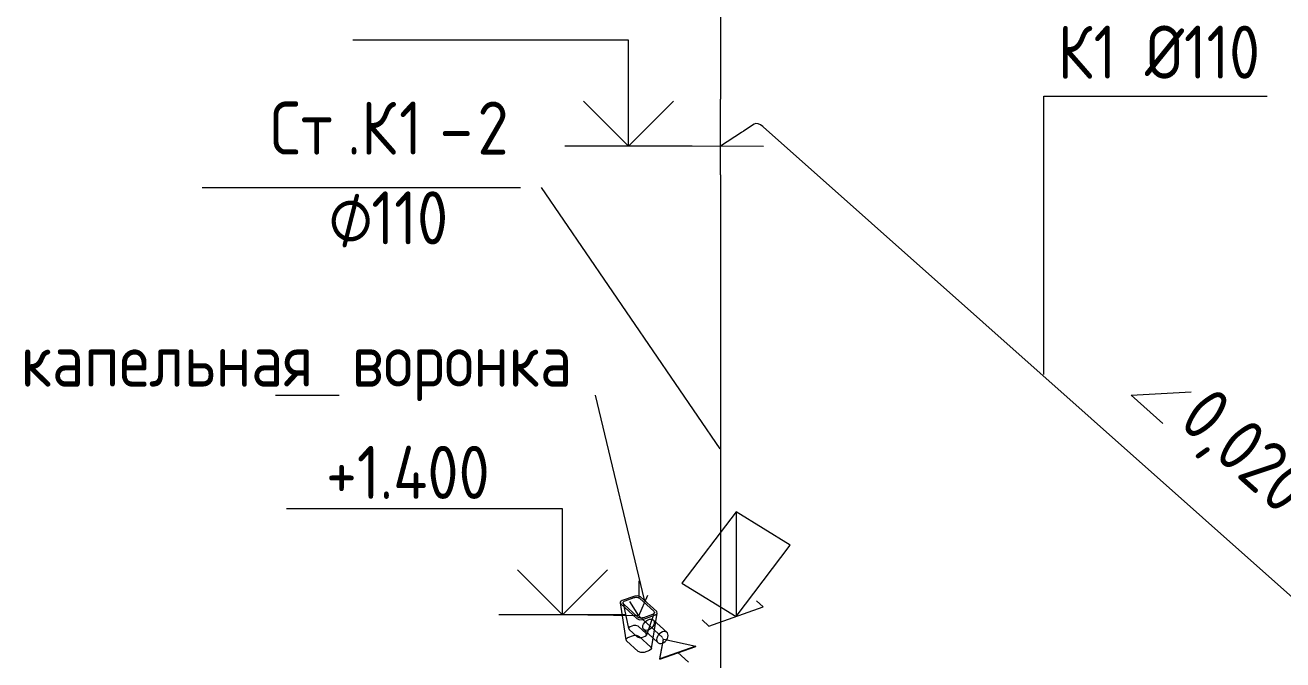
# Model space of a CAD drawing. Header units: millimetres. Extents: x 56023 to 81647, y 35036 to 59756.
# Drawn here: x 56261 to 59224, y 47095 to 48591 of the extents above; entities that cross this region are included whole.
import ezdxf

# ---------------------------------------------------------------- set-up
doc = ezdxf.new("R2010")
doc.units = ezdxf.units.MM
for name, color, linetype, lineweight in [('Высотные отметки', 7, 'Continuous', 9), ('Марки сантехнических приборов', 7, 'Continuous', 20), ('Марки труб', 7, 'Continuous', 20), ('Сантехнические приборы', 7, 'Continuous', 20), ('Соединительные детали трубопроводов', 7, 'Continuous', 20), ('Типовые аннотации', 7, 'Continuous', 20), ('Трубы', 7, 'Continuous', 20)]:
    doc.layers.add(name, color=color, linetype=linetype, lineweight=lineweight)
doc.styles.add('GOST Common', font='GOST Common.ttf', dxfattribs={"width": 0.9, "height": 125})
doc.styles.add('GOST Common_1', font='GOST Common.ttf', dxfattribs={"width": 0.9, "height": 125})
doc.styles.add('ISOCPEUR', font='isocpeur.ttf', dxfattribs={"width": 0.85, "height": 125})

# ---------------------------------------------------------------- blocks, each defined once
blk = doc.blocks.new('VK__SAN__Смеситель двухрукояточный с аэратором настенный_ГОСТ_R21 - Для душа-2723659-О_Схема систем К1_К2_ АБК')
at = {"layer": 'Сантехнические приборы', "lineweight": 9}
for p, q in [((57936, 47444), (57808.5, 47275.8)), ((57936, 47444), (57936, 47197.5)), ((58063.5, 47365.8), (57936, 47444)), ((57936, 47197.5), (58063.5, 47365.8)), ((57808.5, 47275.8), (57936, 47197.5)), ((57872.2, 47175), (57999.8, 47220)), ((57999.8, 47220), (57984, 47234.6)), ((57872.2, 47175), (57856.4, 47189.6))]:
    blk.add_line(p, q, dxfattribs=at)
blk = doc.blocks.new('VK__SAN__HL21_Воронка капельная_HL_R21 - DN32-4023126-О_Схема систем К1_К2_ АБК')
at = {"layer": 'Сантехнические приборы', "color": 24, "lineweight": 9, "true_color": 0xa52900}
for p, q in [((57706.8, 47281.4), (57706.8, 47240.3)), ((57706.8, 47199.3), (57728, 47247.8)), ((57706.8, 47199.3), (57685.5, 47232.8)), ((57706.8, 47199.3), (57706.8, 47198.4)), ((57706.8, 47199.3), (57762.6, 47147.9))]:
    blk.add_line(p, q, dxfattribs=at)
at = {"layer": 'Сантехнические приборы', "color": 24, "true_color": 0xa52900}
for p, q in [((57697.4, 47245.7), (57667.7, 47235.2)), ((57674.6, 47234.3), (57695.8, 47241.8)), ((57709.6, 47239.9), (57742.2, 47209.9)), ((57749.1, 47209), (57711.2, 47243.9)), ((57663, 47229.8), (57676.7, 47142.6)), ((57664.4, 47227.4), (57702.3, 47192.5)), ((57669.9, 47228.7), (57682.9, 47168.9)), ((57704, 47196.4), (57671.3, 47226.4)), ((57716.1, 47190.6), (57745.9, 47201.1)), ((57739, 47202), (57717.7, 47194.5)), ((57743.5, 47205.8), (57725.3, 47153.8)), ((57736.8, 47121.8), (57750.5, 47205.4)), ((57773.4, 47159.6), (57741.1, 47189.3)), ((57681.4, 47147.9), (57694.2, 47152.4)), ((57684, 47167.1), (57703, 47149.6)), ((57694.3, 47176.1), (57686.6, 47173.4)), ((57724.2, 47157.1), (57705.3, 47174.6)), ((57708, 47150.6), (57735.3, 47125.4)), ((57714, 47148.2), (57721.6, 47150.9)), ((57718.5, 47166.7), (57751.7, 47136.1)), ((57705.6, 47114.9), (57678.2, 47140.1)), ((57732.1, 47117.5), (57719.3, 47113))]:
    blk.add_line(p, q, dxfattribs=at)
for points in [[(57695.8, 47241.8, 0), (57697.8, 47242.3, 0), (57700, 47242.6, 0), (57702.3, 47242.6, 0), (57704.4, 47242.3, 0), (57706.5, 47241.7, 0), (57708.2, 47240.9, 0), (57709.6, 47239.9, 0)], [(57711.2, 47243.9, 0), (57705, 47246.4, 0), (57697.4, 47245.7, 0)], [(57667.7, 47235.2, 0), (57663.2, 47231.7, 0), (57664.4, 47227.4, 0)], [(57671.3, 47226.4, 0), (57670.4, 47227.6, 0), (57669.9, 47228.8, 0), (57669.9, 47230.1, 0), (57670.4, 47231.4, 0), (57671.4, 47232.5, 0), (57672.8, 47233.5, 0), (57674.6, 47234.3, 0)], [(57742.2, 47209.9, 0), (57743.2, 47208.7, 0), (57743.7, 47207.5, 0), (57743.6, 47206.2, 0), (57743.1, 47205, 0), (57742.1, 47203.8, 0), (57740.7, 47202.8, 0), (57739, 47202, 0)], [(57745.9, 47201.1, 0), (57750.3, 47204.6, 0), (57749.1, 47209, 0)], [(57702.3, 47192.5, 0), (57708.5, 47189.9, 0), (57716.1, 47190.6, 0)], [(57717.7, 47194.5, 0), (57715.7, 47194, 0), (57713.5, 47193.7, 0), (57711.3, 47193.7, 0), (57709.1, 47194, 0), (57707.1, 47194.6, 0), (57705.3, 47195.4, 0), (57704, 47196.4, 0)], [(57716.7, 47176, 0), (57718, 47179.3, 0), (57720, 47182.5, 0), (57722.6, 47185.4, 0), (57725.7, 47187.9, 0), (57728.9, 47189.7, 0), (57732.3, 47190.9, 0), (57735.5, 47191.3, 0), (57738.3, 47190.9, 0), (57740.7, 47189.8, 0), (57742.3, 47187.9, 0), (57743.3, 47185.4, 0)], [(57742, 47177.5, 0), (57740, 47174.1, 0), (57737.3, 47171, 0), (57734.2, 47168.4, 0), (57730.8, 47166.4, 0), (57727.3, 47165.1, 0), (57723.9, 47164.7, 0), (57721, 47165.2, 0), (57718.6, 47166.6, 0), (57717, 47168.7, 0)], [(57743.4, 47182.8, 0), (57743, 47180.2, 0), (57742, 47177.5, 0)], [(57743.3, 47185.4, 0), (57743.4, 47184.2, 0), (57743.4, 47182.8, 0)], [(57678.2, 47140.1, 0), (57677, 47144.4, 0), (57681.4, 47147.9, 0)], [(57686.6, 47173.4, 0), (57683, 47170.5, 0), (57684, 47167.1, 0)], [(57694.2, 47152.4, 0), (57701.7, 47153.1, 0), (57708, 47150.6, 0)], [(57705.3, 47174.6, 0), (57700.3, 47176.6, 0), (57694.3, 47176.1, 0)], [(57703, 47149.6, 0), (57707.9, 47147.6, 0), (57714, 47148.2, 0)], [(57716.2, 47173.2, 0), (57716.4, 47174.6, 0), (57716.7, 47176, 0)], [(57717, 47168.7, 0), (57716.3, 47170.8, 0), (57716.2, 47173.2, 0)], [(57721.6, 47150.9, 0), (57725.2, 47153.7, 0), (57724.2, 47157.1, 0)], [(57776.2, 47152.7, 0), (57775.7, 47155.9, 0), (57774.3, 47158.6, 0), (57772.2, 47160.6, 0), (57769.4, 47161.7, 0), (57766.1, 47161.8, 0), (57762.6, 47161, 0), (57759, 47159.3, 0), (57755.8, 47156.9, 0), (57752.9, 47153.8, 0), (57750.8, 47150.3, 0), (57749.4, 47146.6, 0), (57749, 47143.1, 0)], [(57749, 47143.1, 0), (57749.4, 47139.8, 0), (57750.8, 47137.1, 0), (57752.9, 47135.2, 0), (57755.8, 47134.1, 0), (57759, 47133.9, 0), (57762.6, 47134.7, 0), (57766.1, 47136.4, 0), (57769.4, 47138.9, 0), (57772.2, 47142, 0), (57774.3, 47145.5, 0), (57775.7, 47149.1, 0), (57776.2, 47152.7, 0)], [(57735.3, 47125.4, 0), (57736.6, 47121.1, 0), (57732.1, 47117.5, 0)], [(57719.3, 47113, 0), (57711.8, 47112.3, 0), (57705.6, 47114.9, 0)]]:
    blk.add_polyline3d(points, dxfattribs=at)
blk = doc.blocks.new('ADSK_ППР_Переход канализационный - Переход канализационный-1678021-О_Схема систем К1_К2_ АБК')
at = {"layer": 'Соединительные детали трубопроводов', "color": 24, "true_color": 0xa52900}
for p, q in [((57756.7, 47097.9), (57765.1, 47143.8)), ((57756.7, 47097.1), (57765.1, 47142.9)), ((57841.7, 47127.9), (57756.7, 47097.9)), ((57756.7, 47097.1), (57841.7, 47127.1)), ((57765.1, 47143.8), (57765.9, 47144.1)), ((57765.1, 47142.9), (57765.1, 47143.8)), ((57765.9, 47143.2), (57765.1, 47142.9)), ((57765.9, 47144.1), (57765.9, 47143.2)), ((57765.9, 47144.1), (57841.7, 47127.9)), ((57841.7, 47127.1), (57765.9, 47143.2)), ((57841.7, 47127.1), (57841.7, 47127.9)), ((57756.7, 47097.9), (57756.7, 47097.1))]:
    blk.add_line(p, q, dxfattribs=at)
blk = doc.blocks.new('ADSK_ППР_Тройник канализационный_Составной - Тройник канализационный-V3-О_Схема систем К1_К2_ АБК')
at = {"layer": 'Соединительные детали трубопроводов', "color": 24, "true_color": 0xa52900}
for p, q in [((57899.5, 48238.1), (57899.5, 48416.4)), ((57899.5, 48306.3), (57949.3, 48338.2))]:
    blk.add_line(p, q, dxfattribs=at)
blk = doc.blocks.new('ADSK_ППР_Отвод канализационный_Составной - Отвод раструбный-3766741-О_Схема систем К1_К2_ АБК')
at = {"layer": 'Соединительные детали трубопроводов', "color": 24, "true_color": 0xa52900}
for p, q in [((57978.5, 48356.9), (57953.7, 48341)), ((57999.4, 48351.5), (58000.3, 48350.8))]:
    blk.add_line(p, q, dxfattribs=at)
blk.add_ellipse((58000.1, 48303.4), major_axis=(-19.3, 54.6), ratio=0.432419, start_param=5.618737, end_param=6.384088, dxfattribs=at)
blk = doc.blocks.new('VK__AP__М_Труба_Имя системы_Внешний Диаметр_R21 - 8-1766268-О_Схема систем К1_К2_ АБК')
at = {"layer": 'Марки труб'}
blk.add_line((66219.7, 45699.3), (66719.7, 45699.3), dxfattribs=at)
blk = doc.blocks.new('VK-OV__AP__M_Труба_R21_rfa - Тип системы_Номер стояка_Внешний диаметр-2090451-О_Схема систем К1_К2_ АБК')
at = {"layer": 'Марки труб'}
blk.add_line((63836.9, 47652), (64586.9, 47652), dxfattribs=at)
blk = doc.blocks.new('Высотные отметки - Стрелка вверх-261779-О_Схема систем К1_К2_ АБК')
at = {"layer": 'Типовые аннотации'}
for p, q in [((67651.5, 46110.5), (68301.5, 46110.5)), ((67651.5, 45860.5), (67651.5, 46110.5)), ((67651.5, 45860.5), (67545.5, 45966.5)), ((67651.5, 45860.5), (67757.6, 45966.5)), ((67501.5, 45860.5), (67801.5, 45860.5))]:
    blk.add_line(p, q, dxfattribs=at)
blk = doc.blocks.new('ADSK_M_Трубы_Уклоны - Проект_0_0Х0_Знак слева-264625-О_Схема систем К1_К2_ АБК')
at = {"layer": 'Марки труб'}
for q in [(65173.1, 52937), (65106, 52862.9)]:
    blk.add_line((65031.9, 52930), q, dxfattribs=at)
blk = doc.blocks.new('ADSK_M_Сантехприборы - Комментарий к типоразмеру-263963-О_Схема систем К1_К2_ АБК')
at = {"layer": 'Марки сантехнических приборов'}
blk.add_line((68131.7, 53196.8), (68281.7, 53196.8), dxfattribs=at)

msp = doc.modelspace()

# ---------------------------------------------------------------- linework, layer by layer
at = {"layer": 'Высотные отметки', "lineweight": 20}
for p, q in [((57770.1, 48305.2), (57682.9, 48305.2)), ((58000.9, 48305), (57770.1, 48305.2)), ((57706.8, 47199.3), (57527.1, 47201.1))]:
    msp.add_line(p, q, dxfattribs=at)
at = {"layer": 'Марки сантехнических приборов'}
msp.add_line((57720.1, 47236.7), (57605.2, 47718.5), dxfattribs=at)
at = {"layer": 'Марки труб'}
for p, q in [((58661.2, 48423.4), (58687.7, 48423.4)), ((58661.2, 47767.6), (58661.2, 48423.4)), ((57898.4, 47592.8), (57477.9, 48207.9))]:
    msp.add_line(p, q, dxfattribs=at)
at = {"layer": 'Трубы', "color": 24, "true_color": 0xa52900}
for p, q in [((57899.5, 48921.4), (57899.5, 48416.4)), ((57949.3, 48338.2), (57953.7, 48341)), ((58000.3, 48350.8), (60328.9, 46279)), ((57899.5, 48238.1), (57899.5, 46993.8)), ((57765.5, 47143.5), (57762.9, 47145.9)), ((57824.2, 47089.5), (57799.2, 47112.5))]:
    msp.add_line(p, q, dxfattribs=at)

# ---------------------------------------------------------------- block references
at = {"layer": 'Высотные отметки', "lineweight": 20, "extrusion": (0, 0, -1)}
for p in [(-125334.5, 2444.8), (-125178.6, 1340.6)]:
    msp.add_blockref('Высотные отметки - Стрелка вверх-261779-О_Схема систем К1_К2_ АБК', p, dxfattribs=at)
at = {"layer": 'Марки сантехнических приборов'}
msp.add_blockref('ADSK_M_Сантехприборы - Комментарий к типоразмеру-263963-О_Схема систем К1_К2_ АБК', (-11280.6, -5478.3), dxfattribs=at)
at = {"layer": 'Марки труб'}
for name, p in [('VK__AP__М_Труба_Имя системы_Внешний Диаметр_R21 - 8-1766268-О_Схема систем К1_К2_ АБК', (-7532.1, 2724)), ('VK-OV__AP__M_Труба_R21_rfa - Тип системы_Номер стояка_Внешний диаметр-2090451-О_Схема систем К1_К2_ АБК', (-7158.9, 555.8))]:
    msp.add_blockref(name, p, dxfattribs=at)
at = {"layer": 'Марки труб', "rotation": 0.4977796256862798}
msp.add_blockref('ADSK_M_Трубы_Уклоны - Проект_0_0Х0_Знак слева-264625-О_Схема систем К1_К2_ АБК', (-5702.4, -5774.4), dxfattribs=at)
at = {"layer": 'Сантехнические приборы'}
msp.add_blockref('VK__SAN__Смеситель двухрукояточный с аэратором настенный_ГОСТ_R21 - Для душа-2723659-О_Схема систем К1_К2_ АБК', (0, 0), dxfattribs=at)
at = {"layer": 'Сантехнические приборы', "color": 24, "true_color": 0xa52900}
msp.add_blockref('VK__SAN__HL21_Воронка капельная_HL_R21 - DN32-4023126-О_Схема систем К1_К2_ АБК', (0, 0), dxfattribs=at)
at = {"layer": 'Соединительные детали трубопроводов', "color": 24, "true_color": 0xa52900}
for name in ['ADSK_ППР_Тройник канализационный_Составной - Тройник канализационный-V3-О_Схема систем К1_К2_ АБК', 'ADSK_ППР_Отвод канализационный_Составной - Отвод раструбный-3766741-О_Схема систем К1_К2_ АБК', 'ADSK_ППР_Переход канализационный - Переход канализационный-1678021-О_Схема систем К1_К2_ АБК']:
    msp.add_blockref(name, (0, 0), dxfattribs=at)

# ---------------------------------------------------------------- texts
at = {"layer": 'Высотные отметки', "lineweight": 20, "insert": (56969.7, 47599.4), "char_height": 125, "width": 496.309, "attachment_point": 1, "line_spacing_factor": 1.022761, "style": 'GOST Common'}
msp.add_mtext('+1.400', dxfattribs=at)
at = {"layer": 'Марки сантехнических приборов', "lineweight": 9, "char_height": 125, "attachment_point": 1, "style": 'GOST Common'}
for s, insert, width in [('\\fGOST Common|b0|i0|c204|p34|;\\W.9; ', (56991.9, 47863.9), 46.899), ('капельная', (56250.7, 47863.9), 898.291), ('воронка', (57030.6, 47863.9), 692.658)]:
    msp.add_mtext(s, dxfattribs=dict(at, insert=insert, width=width))
at = {"layer": 'Марки труб', "lineweight": 9, "char_height": 125, "attachment_point": 1}
for s, insert, width, style in [('\\fISOCPEUR|b0|i0|c204|p34|;\\W.85;К', (58694.2, 48589.4), 102.215, 'ISOCPEUR'), ('1 Ø110', (58778.6, 48589.4), 494.04, 'ISOCPEUR'), ('Ст', (56838.6, 48410.6), 220.063, 'GOST Common'), ('\\fGOST Common|b0|i0|c204|p34|;\\W.9;К', (57052.9, 48410.6), 108.228, 'GOST Common'), ('1 ', (57142.2, 48410.6), 115.443, 'GOST Common'), ('\\fGOST Common|b0|i0|c204|p34|;\\W.9;2', (57326.8, 48410.6), 97.405, 'GOST Common'), ('\\fGOST Common|b0|i0|c204|p34|;\\W.9;–', (57237.5, 48410.6), 108.228, 'GOST Common'), ('\\fGOST Common|b0|i0|c204|p34|;\\W.9;.', (57020.2, 48410.6), 39.684, 'GOST Common'), ('\\fGOST Common|b0|i0|c254|p34|;\\W.9;⌀', (56975.6, 48199), 122.658, 'GOST Common_1'), ('110', (57076.8, 48199), 234.494, 'GOST Common')]:
    msp.add_mtext(s, dxfattribs=dict(at, insert=insert, width=width, style=style))
at = {"layer": 'Марки труб', "lineweight": 9, "insert": (59057.2, 47745.4), "char_height": 125, "width": 436.519, "attachment_point": 1, "rotation": 318.3404, "style": 'GOST Common'}
msp.add_mtext('0,020', dxfattribs=at)

doc.saveas('drawing.dxf')
